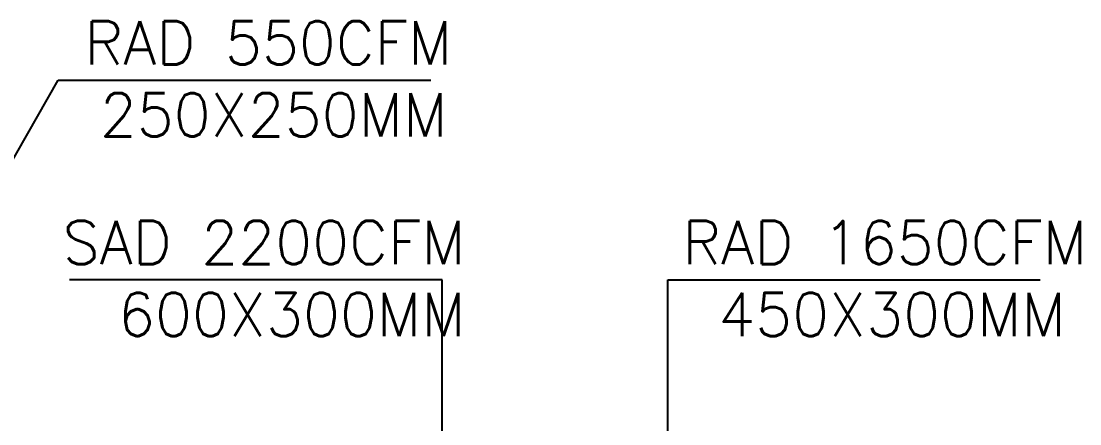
# Model space of a CAD drawing. Header units: millimetres. Extents: x 1327414 to 2139344, y -346496 to -91575.
# Drawn here: x 2134437 to 2139344, y -253688 to -251823 of the extents above; entities that cross this region are included whole.
import ezdxf

# ---------------------------------------------------------------- set-up
doc = ezdxf.new("R2010")
doc.units = ezdxf.units.MM
doc.header["$LTSCALE"] = 600
doc.header["$MEASUREMENT"] = 0
doc.layers.add('MEP_HVAC_DRAIN_PIPE', color=7, linetype='Continuous')
doc.styles.add('ARIAL', font='arial.ttf')
doc.dimstyles.get("Standard").update_dxf_attribs({"dimscale": 1.5, "dimtxt": 150, "dimasz": 150, "dimexe": 100, "dimexo": 100, "dimgap": 0.25, "dimtad": 0, "dimdec": 0, "dimzin": 0, "dimdsep": 46, "dimtxsty": 'ARIAL', "dimcen": 0.09, "dimdle": 100, "dimclrd": 7, "dimclre": 7, "dimclrt": 7, "dimadec": 0, "dimazin": 0, "dimtfac": 1, "dimtdec": 0, "dimtofl": 0, "dimtmove": 0, "dimatfit": 3, "dimfxl": 0, "dimtolj": 1, "dimtzin": 0, "dimarcsym": 0})

msp = doc.modelspace()

# ---------------------------------------------------------------- texts
at = {"layer": 'MEP_HVAC_DRAIN_PIPE', "lineweight": 0, "char_height": 200, "style": 'ARIAL'}
for s, width, insert, attachment_point in [('\\pi334.79664;{\\Fromans|c0;\\C1;RAD\\C256; 550CFM\\P\\pi406.22521;250X250MM}', 2536.26, (2134394.8, -251822.7, 204675.5), 1), ('{\\Fromans|c0;\\C3;SAD\\C256; 2200CFM\\P600X300MM}', 2268.734, (2136497, -252747.6, 204675.5), 3), ('\\pi239.55855;{\\Fromans|c0;\\C1;RAD\\C256; 1650CFM\\P\\pi406.22521;450X300MM}', 2536.26, (2137261.6, -252747.6, 204675.5), 1)]:
    msp.add_mtext_dynamic_manual_height_columns(s, width=width, gutter_width=1375, heights=[0], dxfattribs=dict(at, insert=insert, attachment_point=attachment_point))

# ---------------------------------------------------------------- leaders
at = {"layer": 'MEP_HVAC_DRAIN_PIPE', "lineweight": 0}
for points in [[(2134494.2, -254346, 204675.5), (2133691.9, -252095.7, 204675.5), (2132646.4, -252095.7, 204675.5)], [(2133354.6, -254296, 204675.5), (2134607.9, -252095.7, 204675.5), (2136335, -252095.7, 204675.5)], [(2136388, -254296, 204675.5), (2136388, -253020.5, 204675.5), (2134660.9, -253020.5, 204675.5)], [(2137433.7, -254296, 204675.5), (2137433.7, -253020.5, 204675.5), (2139160.8, -253020.5, 204675.5)]]:
    msp.add_leader(points, dimstyle='Standard', override={"dimgap": 0.25, "dimtad": 0}, dxfattribs=at)

doc.saveas('drawing.dxf')
